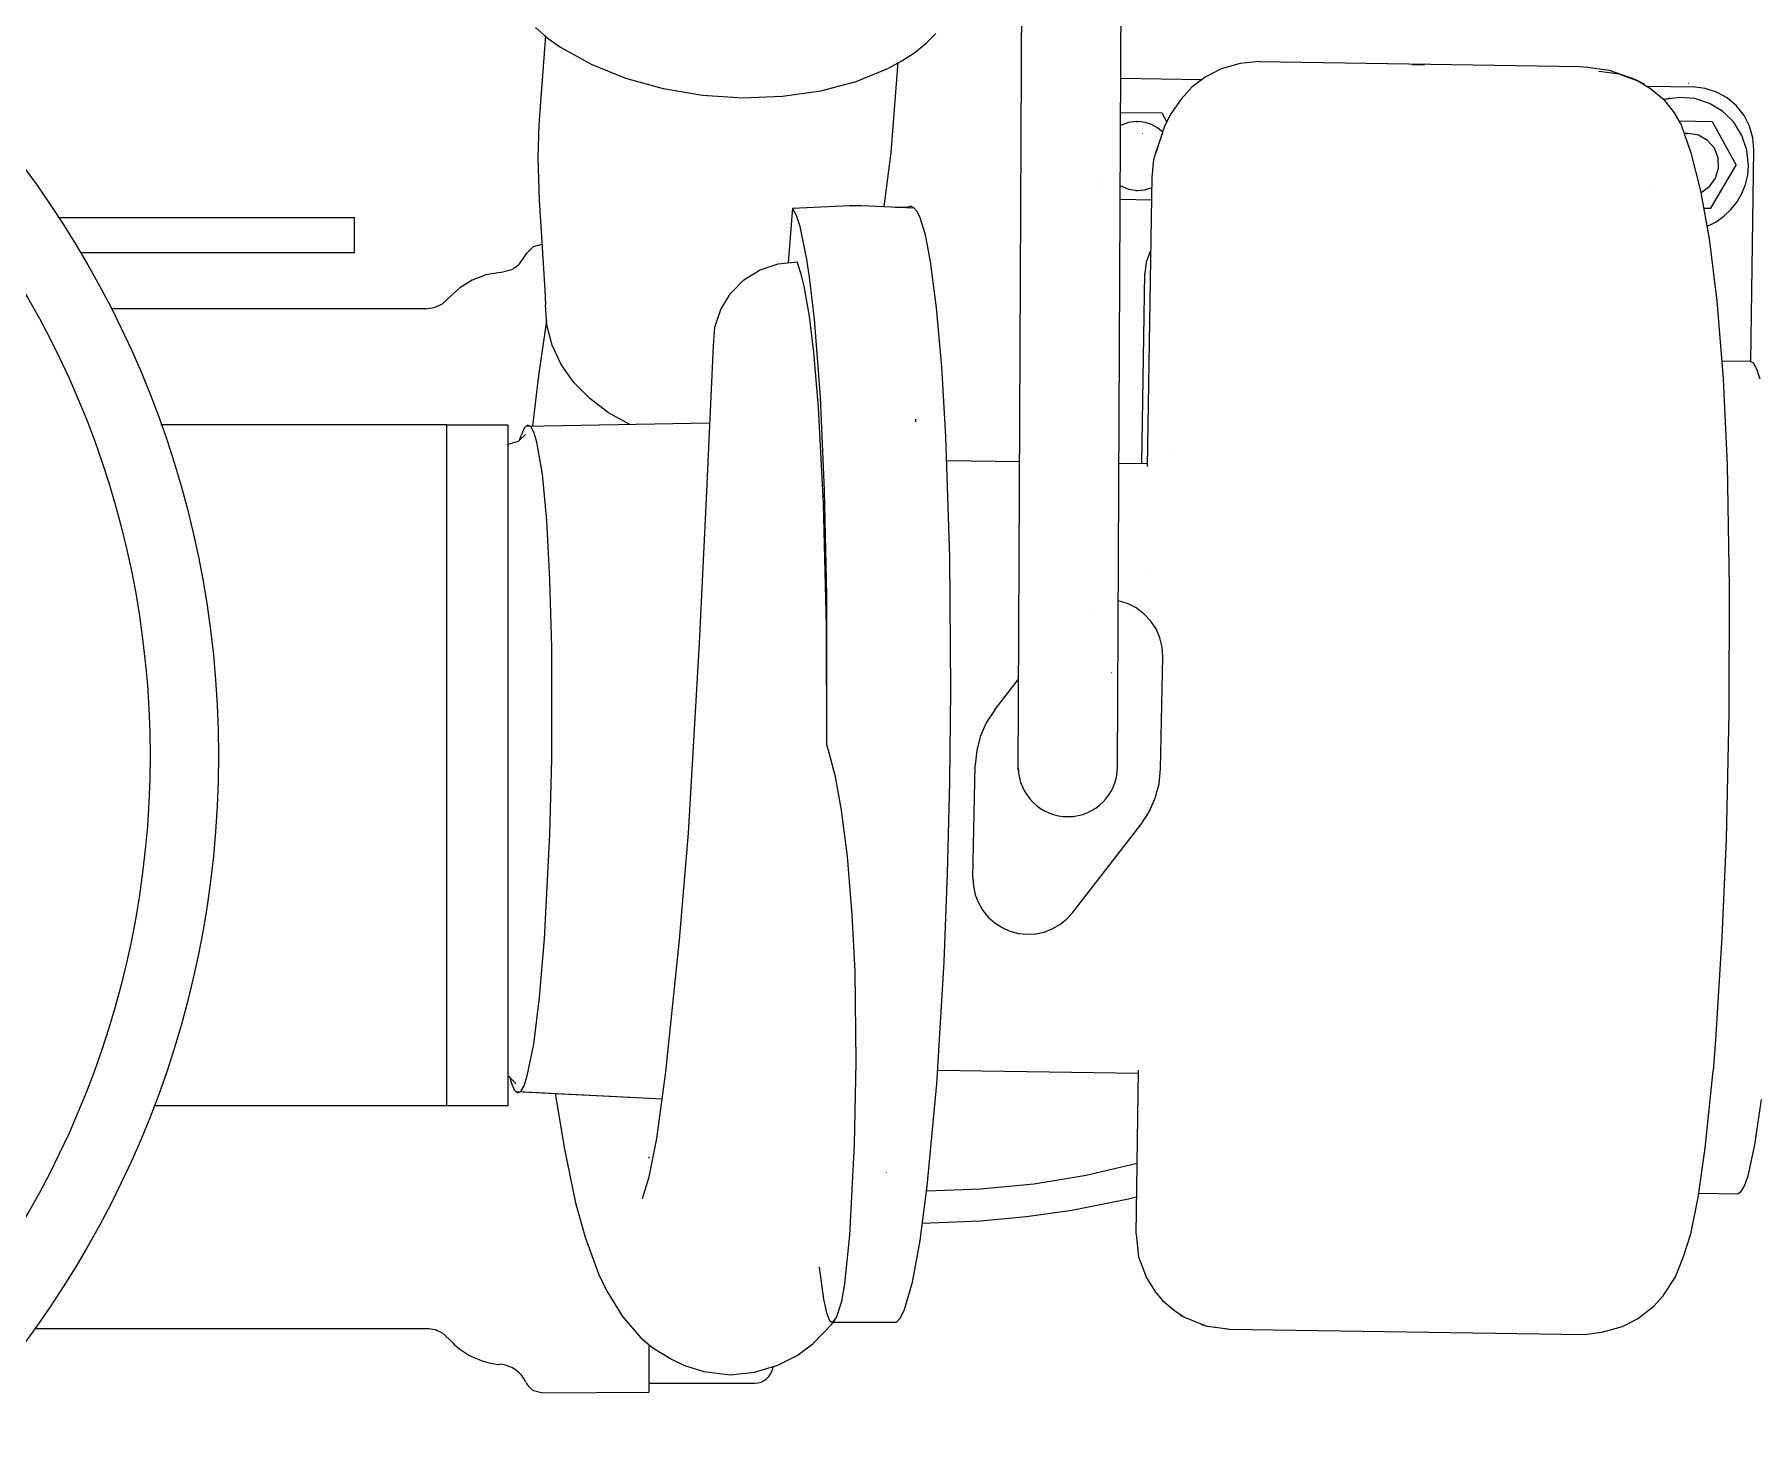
# Model space of a CAD drawing. Extents: x 1551 to 113148, y -1700 to 77018.
# Drawn here: x 19162.6 to 19440.3, y 11503.8 to 11729.4 of the extents above; entities that cross this region are included whole.
import ezdxf

# ---------------------------------------------------------------- set-up
doc = ezdxf.new("R2010")
doc.units = 0
doc.header["$LTSCALE"] = 500
doc.header["$MEASUREMENT"] = 0
doc.linetypes.add('SNT-025', pattern=[0.74, 0.4, -0.17, 0, -0.17])
doc.layers.get('0').update_dxf_attribs({"linetype": 'CONTINUOUS'})
doc.layers.add('GENERATORSETT', color=7, linetype='CONTINUOUS')

# ---------------------------------------------------------------- blocks, each defined once
blk = doc.blocks.new('GENERATOR-CENTER')
for p, q in [((-1439.13, -477.46), (-1438.43, -328.89)), ((-1423.12, -476.93), (-1422.46, -334.39)), ((-1516.96, -357.74), (-1515.03, -359.36)), ((-1515.34, -358.98), (-1516.39, -373.35)), ((-1515.03, -359.36), (-1512.88, -360.89)), ((-1512.88, -360.89), (-1507.98, -363.62)), ((-1455.8, -361.73), (-1453.97, -360.26)), ((-1453.97, -360.26), (-1452.38, -358.69)), ((-1507.98, -363.62), (-1502.43, -365.86)), ((-1460.13, -364.33), (-1457.86, -363.09)), ((-1458.51, -363.31), (-1459.66, -377.85)), ((-1457.86, -363.09), (-1455.8, -361.73)), ((-1403.34, -363.5), (-1406.4, -364.4)), ((-1400.29, -363.2), (-1403.34, -363.5)), ((-1400.29, -363.2), (-1348.55, -363.99)), ((-1375.61, -363.68), (-1373.61, -363.68)), ((-1502.43, -365.86), (-1496.38, -367.54)), ((-1470.94, -367.92), (-1465.23, -366.41)), ((-1465.23, -366.41), (-1460.13, -364.33)), ((-1422.6, -365.89), (-1409.58, -366.09)), ((-1409.01, -365.73), (-1411.13, -367.35)), ((-1406.4, -364.4), (-1409.01, -365.73)), ((-1348.55, -363.99), (-1347.28, -364.1)), ((-1347.29, -364.13), (-1343.89, -364.59)), ((-1342.19, -365.23), (-1345.51, -364.81)), ((-1343.89, -364.59), (-1339.72, -366.06)), ((-1342.19, -365.23), (-1339.27, -366.31)), ((-1339.72, -366.06), (-1338.2, -366.8)), ((-1339.27, -366.31), (-1337.2, -367.52)), ((-1496.38, -367.54), (-1490.01, -368.61)), ((-1490.01, -368.61), (-1483.52, -369.03)), ((-1483.52, -369.03), (-1477.1, -368.8)), ((-1477.1, -368.8), (-1470.94, -367.92)), ((-1412.85, -369.24), (-1414.53, -371.64)), ((-1411.13, -367.35), (-1412.85, -369.24)), ((-1337.66, -367.19), (-1330.35, -367.3)), ((-1337.2, -367.52), (-1335.11, -369.29)), ((-1335.11, -369.29), (-1333.41, -371.48)), ((-1333.99, -369.11), (-1334.98, -369.31)), ((-1332.51, -368.97), (-1334.96, -369.34)), ((-1330.04, -369.18), (-1332.51, -368.97)), ((-1331.11, -366.68), (-1331.1, -366.68)), ((-1328.4, -367.52), (-1330.35, -367.3)), ((-1327.68, -369.95), (-1330.04, -369.18)), ((-1326.54, -368.12), (-1328.4, -367.52)), ((-1324.84, -369.07), (-1326.54, -368.12)), ((-1323.35, -370.33), (-1324.84, -369.07)), ((-1422.63, -371.39), (-1415.95, -371.49)), ((-1415.95, -371.49), (-1415.2, -372.85)), ((-1414.53, -371.64), (-1415.52, -373.6)), ((-1333.41, -371.48), (-1332.27, -373.42)), ((-1325.56, -371.25), (-1327.68, -369.95)), ((-1323.79, -372.99), (-1325.56, -371.25)), ((-1322.13, -371.87), (-1323.35, -370.33)), ((-1321.24, -373.61), (-1322.13, -371.87)), ((-1516.39, -373.35), (-1516.57, -378.73)), ((-1421.36, -373.03), (-1422.64, -373.51)), ((-1420, -372.88), (-1421.36, -373.03)), ((-1420, -372.88), (-1419.75, -372.88)), ((-1418.67, -373), (-1419.75, -372.88)), ((-1419.06, -374.78), (-1419.07, -374.78)), ((-1417.62, -373.34), (-1418.67, -373)), ((-1416.67, -373.87), (-1417.62, -373.34)), ((-1415.52, -373.6), (-1416.94, -377.93)), ((-1415.83, -374.59), (-1416.67, -373.87)), ((-1332.64, -372.76), (-1327.29, -372.84)), ((-1332.27, -373.42), (-1330.7, -377.92)), ((-1331.34, -374.78), (-1331.67, -374.78)), ((-1331.09, -374.78), (-1331.66, -374.8)), ((-1331.34, -374.78), (-1331.09, -374.78)), ((-1329.45, -375.08), (-1331.09, -374.78)), ((-1327.29, -372.84), (-1323.37, -379.9)), ((-1322.46, -375.1), (-1323.79, -372.99)), ((-1320.7, -375.49), (-1321.24, -373.61)), ((-1416.99, -378.08), (-1416.37, -376.21)), ((-1328, -375.91), (-1329.45, -375.08)), ((-1326.91, -377.18), (-1328, -375.91)), ((-1326.29, -378.73), (-1326.91, -377.18)), ((-1321.66, -377.46), (-1322.46, -375.1)), ((-1321.41, -379.93), (-1321.66, -377.46)), ((-1321.05, -411.6), (-1320.53, -377.45)), ((-1320.53, -377.45), (-1320.7, -375.49)), ((-1516.57, -378.73), (-1516.34, -385.55)), ((-1459.66, -377.85), (-1460.79, -386.57)), ((-1417.55, -381.84), (-1417.25, -378.97)), ((-1417.25, -378.97), (-1416.99, -378.08)), ((-1330.7, -377.92), (-1329.15, -384.02)), ((-1327.5, -386.84), (-1323.37, -379.9)), ((-1326.7, -382.01), (-1326.22, -380.41)), ((-1326.22, -380.41), (-1326.29, -378.73)), ((-1321.54, -381.49), (-1321.41, -379.93)), ((-1426.38, -382.68), (-1426.39, -382.68)), ((-1425.7, -383.15), (-1425.7, -383.15)), ((-1422.68, -383.18), (-1421.35, -383.76)), ((-1418.26, -428.46), (-1417.55, -381.84)), ((-1336.81, -383.02), (-1336.81, -383.02)), ((-1327.69, -383.36), (-1326.7, -382.01)), ((-1322.48, -384.47), (-1321.9, -383.02)), ((-1321.9, -383.02), (-1321.54, -381.49)), ((-1516.34, -385.55), (-1515.42, -400)), ((-1422.69, -385.39), (-1417.6, -385.47)), ((-1421.35, -383.76), (-1419.91, -383.98)), ((-1420.17, -383.98), (-1419.91, -383.98)), ((-1419.91, -383.98), (-1418.71, -383.87)), ((-1418.71, -383.87), (-1417.56, -383.5)), ((-1329.15, -384.02), (-1327.74, -391.76)), ((-1329.06, -384.31), (-1327.69, -383.36)), ((-1324.23, -387.06), (-1323.26, -385.83)), ((-1323.26, -385.83), (-1322.48, -384.47)), ((-1593.79, -388.34), (-1546.11, -388.34)), ((-1546.11, -390.21), (-1546.11, -388.34)), ((-1475.5, -386.85), (-1476.2, -395.6)), ((-1475.5, -386.85), (-1466.32, -386.42)), ((-1474.88, -388.02), (-1475.5, -386.85)), ((-1474.29, -389.8), (-1474.88, -388.02)), ((-1466.32, -386.42), (-1464.39, -386.41)), ((-1464.39, -386.42), (-1455.92, -386.78)), ((-1458.97, -386.65), (-1456.89, -386.69)), ((-1456.42, -386.53), (-1456.9, -386.67)), ((-1455.93, -386.75), (-1456.42, -386.53)), ((-1455.46, -387.32), (-1455.93, -386.75)), ((-1454.99, -388.25), (-1455.46, -387.32)), ((-1454.09, -391.15), (-1454.99, -388.25)), ((-1328.58, -386.82), (-1327.5, -386.84)), ((-1328.58, -386.82), (-1328.1, -386.83)), ((-1328.1, -386.83), (-1328.1, -386.83)), ((-1326.64, -389.03), (-1325.36, -388.13)), ((-1325.36, -388.13), (-1324.23, -387.06)), ((-1546.11, -393.12), (-1546.11, -390.21)), ((-1473.18, -395.11), (-1474.29, -389.8)), ((-1453.25, -395.41), (-1454.09, -391.15)), ((-1328.03, -389.74), (-1326.64, -389.03)), ((-1590.27, -393.99), (-1546.11, -393.99)), ((-1546.11, -393.99), (-1546.11, -393.12)), ((-1519.5, -395.79), (-1518.47, -394.33)), ((-1518.47, -394.33), (-1518.33, -394.08)), ((-1518.33, -394.08), (-1517.24, -393)), ((-1517.24, -393), (-1515.86, -392.64)), ((-1417.83, -393.81), (-1418.49, -395.54)), ((-1327.74, -391.76), (-1326.5, -401.78)), ((-1522.64, -397.2), (-1520.95, -396.78)), ((-1483.33, -398.4), (-1480.73, -396.79)), ((-1480.73, -396.79), (-1477.82, -395.8)), ((-1477.82, -395.8), (-1474.76, -395.5)), ((-1474.09, -397.45), (-1474.76, -395.5)), ((-1472.76, -397.95), (-1473.18, -395.11)), ((-1452.27, -402.91), (-1453.25, -395.41)), ((-1418.49, -395.54), (-1418.74, -397.38)), ((-1529.12, -399.65), (-1530.83, -401.25)), ((-1527.14, -398.42), (-1529.12, -399.65)), ((-1524.95, -397.59), (-1527.14, -398.42)), ((-1522.64, -397.2), (-1524.95, -397.59)), ((-1485.48, -400.56), (-1483.33, -398.4)), ((-1473.61, -399.41), (-1474.09, -397.45)), ((-1472.78, -404.25), (-1473.61, -399.41)), ((-1471.98, -404.72), (-1472.76, -397.95)), ((-1419.2, -427.98), (-1418.74, -397.38)), ((-1533.25, -402.85), (-1531.95, -402.27)), ((-1531.95, -402.27), (-1530.83, -401.25)), ((-1515.42, -400), (-1515.3, -402.43)), ((-1515.1, -405.68), (-1515.31, -402.43)), ((-1487.07, -403.14), (-1485.48, -400.56)), ((-1326.5, -401.78), (-1325.51, -414.36)), ((-1585.3, -403.02), (-1534.55, -403.02)), ((-1534.65, -403.03), (-1533.25, -402.85)), ((-1516.42, -413.77), (-1515.1, -404.98)), ((-1488.01, -406.01), (-1487.07, -403.14)), ((-1472.07, -410.08), (-1472.78, -404.25)), ((-1471.02, -417.3), (-1471.98, -404.72)), ((-1451.44, -412.4), (-1452.27, -402.91)), ((-1514.25, -408.9), (-1515.1, -405.68)), ((-1488.24, -409), (-1488.01, -406.01)), ((-1512.78, -412), (-1514.25, -408.9)), ((-1489.37, -433.6), (-1488.23, -409)), ((-1471.32, -418.97), (-1472.07, -410.08)), ((-1517.35, -421.96), (-1516.42, -413.77)), ((-1510.74, -414.9), (-1512.78, -412)), ((-1450.78, -423.63), (-1451.44, -412.4)), ((-1325.7, -411.44), (-1321.17, -411.51)), ((-1320.61, -411.81), (-1321.17, -411.49)), ((-1320.06, -412.78), (-1320.61, -411.81)), ((-1319.54, -414.39), (-1320.06, -412.78)), ((-1508.17, -417.53), (-1510.74, -414.9)), ((-1325.51, -414.36), (-1325.37, -416.69)), ((-1505.14, -419.82), (-1508.17, -417.53)), ((-1470.52, -434.44), (-1471.32, -418.97)), ((-1470.34, -432.35), (-1471.02, -417.3)), ((-1325.37, -416.69), (-1324.84, -428.2)), ((-1531.21, -421.77), (-1577.3, -421.77)), ((-1531.21, -531.49), (-1531.21, -421.77)), ((-1531.21, -421.77), (-1521.41, -421.77)), ((-1521.41, -421.77), (-1521.41, -531.49)), ((-1518.21, -421.81), (-1518.74, -422.28)), ((-1518.5, -421.98), (-1488.87, -421.4)), ((-1517.69, -422.04), (-1518.21, -421.81)), ((-1517.19, -422.95), (-1517.69, -422.04)), ((-1501.73, -421.7), (-1505.14, -419.82)), ((-1455.61, -421.27), (-1455.61, -420.84)), ((-1521.5, -424.92), (-1519.65, -424.38)), ((-1519.65, -424.38), (-1519.5, -424.23)), ((-1519.5, -424.23), (-1518.54, -423.29)), ((-1519.5, -424.23), (-1519.27, -423.44)), ((-1518.74, -422.28), (-1519.27, -423.44)), ((-1516.7, -424.55), (-1517.19, -422.95)), ((-1515.83, -429.69), (-1516.7, -424.55)), ((-1450.15, -443.06), (-1450.78, -423.63)), ((-1450.62, -427.5), (-1438.89, -427.68)), ((-1414.61, -425.68), (-1414.61, -425.69)), ((-1515.12, -437.19), (-1515.83, -429.69)), ((-1422.89, -427.92), (-1418.25, -427.99)), ((-1324.84, -428.2), (-1324.5, -447.92)), ((-1469.97, -449.22), (-1470.34, -432.35)), ((-1490.48, -456.95), (-1489.37, -433.6)), ((-1470.04, -454.22), (-1470.52, -434.44)), ((-1514.6, -446.67), (-1515.12, -437.19)), ((-1449.99, -464.52), (-1450.15, -443.06)), ((-1514.31, -457.64), (-1514.6, -446.67)), ((-1418.4, -445.45), (-1418.4, -445.46)), ((-1469.98, -473.33), (-1469.97, -449.22)), ((-1324.5, -447.92), (-1324.58, -468.16)), ((-1426.6, -452.29), (-1426.6, -452.3)), ((-1421.5, -450.56), (-1423, -450.12)), ((-1420.11, -451.26), (-1421.5, -450.56)), ((-1418.85, -452.18), (-1420.11, -451.26)), ((-1417.78, -453.31), (-1418.85, -452.18)), ((-1469.98, -473.33), (-1470.04, -454.22)), ((-1423.1, -454.5), (-1423.1, -454.5)), ((-1423.02, -454.5), (-1423.02, -454.5)), ((-1416.91, -454.62), (-1417.78, -453.31)), ((-1416.28, -456.05), (-1416.91, -454.62)), ((-1514.31, -475.63), (-1514.31, -457.64)), ((-1492.29, -487.53), (-1490.48, -456.95)), ((-1415.91, -457.57), (-1416.28, -456.05)), ((-1415.81, -459.13), (-1415.91, -457.57)), ((-1416.18, -477.2), (-1415.81, -459.13)), ((-1442.91, -467.68), (-1439.06, -462.71)), ((-1424.12, -461.68), (-1424.11, -461.68)), ((-1450.15, -479.32), (-1449.99, -464.52)), ((-1442.91, -467.68), (-1444.23, -469.69)), ((-1324.58, -468.16), (-1325.03, -488.5)), ((-1445.21, -471.88), (-1445.82, -474.2)), ((-1444.23, -469.69), (-1445.21, -471.88)), ((-1469.57, -474.6), (-1469.98, -473.33)), ((-1468.6, -478.48), (-1469.57, -474.6)), ((-1445.82, -474.2), (-1446.06, -476.59)), ((-1514.61, -487.75), (-1514.31, -475.63)), ((-1446.44, -494.71), (-1446.06, -476.59)), ((-1416.42, -479.59), (-1416.18, -477.2)), ((-1467.62, -483.87), (-1468.6, -478.48)), ((-1450.51, -494.04), (-1450.15, -479.32)), ((-1417.04, -481.91), (-1416.42, -479.59)), ((-1418.02, -484.1), (-1417.04, -481.91)), ((-1466.66, -491.33), (-1467.62, -483.87)), ((-1419.33, -486.11), (-1418.02, -484.1)), ((-1515.48, -504.58), (-1514.61, -487.75)), ((-1493.7, -504.75), (-1492.29, -487.53)), ((-1430.39, -500.38), (-1419.33, -486.11)), ((-1325.03, -488.5), (-1325.68, -504.29)), ((-1465.87, -500.71), (-1466.66, -491.33)), ((-1451.08, -508.29), (-1450.51, -494.04)), ((-1446.44, -494.71), (-1446.35, -496.11)), ((-1446.35, -496.11), (-1446.04, -497.48)), ((-1446.04, -497.48), (-1445.53, -498.78)), ((-1445.53, -498.78), (-1444.83, -499.99)), ((-1465.43, -509.83), (-1465.87, -500.71)), ((-1444.83, -499.99), (-1443.94, -501.08)), ((-1443.94, -501.08), (-1442.9, -502.01)), ((-1442.9, -502.01), (-1441.72, -502.77)), ((-1433.64, -502.98), (-1432.43, -502.29)), ((-1432.43, -502.29), (-1431.34, -501.41)), ((-1431.34, -501.41), (-1430.39, -500.38)), ((-1516.28, -514.05), (-1515.48, -504.58)), ((-1495.92, -526.04), (-1493.7, -504.75)), ((-1441.72, -502.77), (-1440.45, -503.34)), ((-1440.45, -503.34), (-1439.1, -503.7)), ((-1439.1, -503.7), (-1437.71, -503.84)), ((-1437.71, -503.84), (-1436.31, -503.77)), ((-1436.31, -503.77), (-1434.94, -503.48)), ((-1434.94, -503.48), (-1433.64, -502.98)), ((-1325.68, -504.29), (-1326.72, -520.85)), ((-1465.24, -524.48), (-1465.43, -509.83)), ((-1452.26, -527.93), (-1451.08, -508.29)), ((-1517.22, -521.54), (-1516.28, -514.05)), ((-1518.25, -526.66), (-1517.22, -521.54)), ((-1326.72, -520.85), (-1327.12, -525.84)), ((-1465.52, -537.72), (-1465.24, -524.48)), ((-1521.41, -526.7), (-1521.2, -526.77)), ((-1521.2, -526.77), (-1521.06, -526.91)), ((-1521.06, -526.91), (-1520.85, -527.73)), ((-1521.06, -526.91), (-1520.12, -527.88)), ((-1518.78, -528.25), (-1518.25, -526.66)), ((-1497.36, -536.74), (-1495.92, -526.04)), ((-1452.12, -525.74), (-1419.73, -526.23)), ((-1452.12, -525.74), (-1419.73, -526.23)), ((-1452.12, -525.74), (-1419.73, -526.24)), ((-1420.13, -552.19), (-1419.73, -525.76)), ((-1328.38, -538.31), (-1327.12, -525.84)), ((-1520.85, -527.73), (-1520.36, -528.9)), ((-1520.36, -528.9), (-1519.84, -529.38)), ((-1520.12, -529.2), (-1496.45, -530.37)), ((-1519.84, -529.38), (-1519.31, -529.16)), ((-1519.74, -529.2), (-1496.45, -530.36)), ((-1519.74, -529.2), (-1496.45, -530.36)), ((-1519.31, -529.16), (-1518.78, -528.25)), ((-1513.74, -529.52), (-1512.26, -538.48)), ((-1453.78, -544.44), (-1452.26, -527.93)), ((-1320.36, -537.78), (-1319.31, -530.48)), ((-1531.21, -531.49), (-1578.33, -531.49)), ((-1521.41, -531.49), (-1531.21, -531.49)), ((-1512.26, -538.48), (-1510.47, -547.11)), ((-1498.63, -542.93), (-1497.36, -536.74)), ((-1466.26, -552.36), (-1465.52, -537.72)), ((-1329.5, -546.28), (-1328.38, -538.31)), ((-1321.48, -542.8), (-1320.36, -537.78)), ((-1498.61, -539.91), (-1498.61, -539.73)), ((-1419.96, -540.77), (-1428.17, -542.7)), ((-1499.69, -546.44), (-1498.63, -542.93)), ((-1460.38, -542.22), (-1460.38, -542.21)), ((-1436.6, -544.1), (-1445.19, -544.95)), ((-1428.17, -542.7), (-1436.6, -544.1)), ((-1322.05, -544.4), (-1321.48, -542.8)), ((-1510.47, -547.11), (-1508.94, -552.67)), ((-1454.94, -553.21), (-1453.78, -544.44)), ((-1445.19, -544.95), (-1453.87, -545.24)), ((-1430.47, -548.3), (-1421.36, -546.46)), ((-1421.36, -546.46), (-1420.04, -546.16)), ((-1330.7, -552.13), (-1329.5, -546.28)), ((-1329.38, -545.56), (-1323.2, -545.66)), ((-1323.2, -545.68), (-1322.63, -545.36)), ((-1322.63, -545.36), (-1322.05, -544.4)), ((-1445.19, -550.04), (-1437.78, -549.35)), ((-1437.78, -549.35), (-1430.47, -548.3)), ((-1508.94, -552.67), (-1506.79, -558.56)), ((-1467.05, -560.19), (-1466.26, -552.36)), ((-1454.53, -550.38), (-1445.19, -550.04)), ((-1420.13, -552.19), (-1419.73, -555.81)), ((-1331.86, -555.8), (-1330.7, -552.13)), ((-1456.17, -559.89), (-1454.94, -553.21)), ((-1471.22, -557.49), (-1470.51, -562.64)), ((-1419.73, -555.81), (-1418.47, -559.22)), ((-1333.19, -559.03), (-1331.86, -555.8)), ((-1506.79, -558.56), (-1505.5, -561.28)), ((-1467.57, -562.95), (-1467.05, -560.19)), ((-1457.46, -564.32), (-1456.17, -559.89)), ((-1418.47, -559.22), (-1416.98, -561.51)), ((-1335.16, -562.13), (-1333.19, -559.03)), ((-1505.5, -561.28), (-1502.92, -565.43)), ((-1470.51, -562.64), (-1470.03, -564.87)), ((-1468.4, -565.58), (-1467.57, -562.95)), ((-1416.98, -561.51), (-1415.87, -562.85)), ((-1415.89, -562.89), (-1415.84, -562.94)), ((-1415.87, -562.85), (-1413.72, -564.65)), ((-1339.3, -565.8), (-1336.69, -563.77)), ((-1336.69, -563.77), (-1335.16, -562.13)), ((-1502.92, -565.43), (-1499.95, -568.86)), ((-1470.03, -564.87), (-1469.52, -566.1)), ((-1469.52, -566.1), (-1469.25, -566.33)), ((-1469.25, -566.33), (-1468.96, -566.32)), ((-1469.17, -566.66), (-1468.67, -566.05)), ((-1468.96, -566.32), (-1468.4, -565.58)), ((-1468.89, -566.35), (-1458.76, -566.35)), ((-1458.75, -566.37), (-1458.1, -565.65)), ((-1458.1, -565.65), (-1457.46, -564.32)), ((-1413.72, -564.65), (-1412.31, -565.56)), ((-1413, -565.2), (-1412.68, -565.4)), ((-1412.31, -565.56), (-1409.4, -566.75)), ((-1341.73, -567.06), (-1339.3, -565.8)), ((-1597.61, -567.36), (-1534.16, -567.37)), ((-1534.16, -567.37), (-1533.13, -567.53)), ((-1533.13, -567.53), (-1531.96, -568.05)), ((-1533.13, -567.53), (-1532.82, -567.58)), ((-1531.96, -568.05), (-1530.85, -569.08)), ((-1499.95, -568.86), (-1498.02, -570.48)), ((-1472.22, -569.87), (-1469.17, -566.66)), ((-1409.52, -566.77), (-1409.21, -566.86)), ((-1409.4, -566.75), (-1408.65, -566.98)), ((-1409.21, -566.86), (-1409.08, -566.88)), ((-1408.65, -566.98), (-1405.33, -567.41)), ((-1407.63, -567.11), (-1405.1, -567.48)), ((-1405.1, -567.48), (-1347.92, -568.35)), ((-1347.92, -568.35), (-1345.03, -567.97)), ((-1345.03, -567.97), (-1341.73, -567.06)), ((-1498.61, -574.47), (-1498.61, -570.03)), ((-1498.02, -570.48), (-1495.02, -572.33)), ((-1477.86, -573.31), (-1474.77, -571.74)), ((-1474.77, -571.74), (-1472.22, -569.87)), ((-1522.66, -573.16), (-1522.66, -573.15)), ((-1498.61, -577.62), (-1498.61, -574.47)), ((-1495.02, -572.33), (-1492.94, -573.35)), ((-1492.94, -573.35), (-1489.79, -574.3)), ((-1489.79, -574.3), (-1485.55, -574.86)), ((-1485.55, -574.86), (-1481.61, -574.44)), ((-1481.61, -574.44), (-1477.86, -573.31)), ((-1517.24, -577.37), (-1515.76, -577.75)), ((-1515.76, -577.75), (-1498.61, -577.62)), ((-1498.61, -576.18), (-1481.61, -576.2))]:
    blk.add_line(p, q)
for radius in [158.85, 147.81]:
    blk.add_circle((-1726.88, -475.05), radius)
for centre, radius, start, end in [((-1523.01, -392.23), 5, 294.3379, 314.6355), ((-1431.12, -476.89), 8, 180.8549, 359.7316), ((-1521.8, -561.18), 12.01, 221.1354, 265.8984), ((-1523.01, -578.14), 5, 25.0854, 85.9842), ((-1481.61, -573.2), 3, 270.019, 352.2748), ((-1515.77, -574.75), 3, 205.0898, 240.3933)]:
    blk.add_arc(centre, radius, start, end)

msp = doc.modelspace()

# ---------------------------------------------------------------- block references
at = {"layer": 'GENERATORSETT', "linetype": 'SNT-025'}
msp.add_blockref('GENERATOR-CENTER', (20760.293, 12088.276), dxfattribs=at)

doc.saveas('drawing.dxf')
